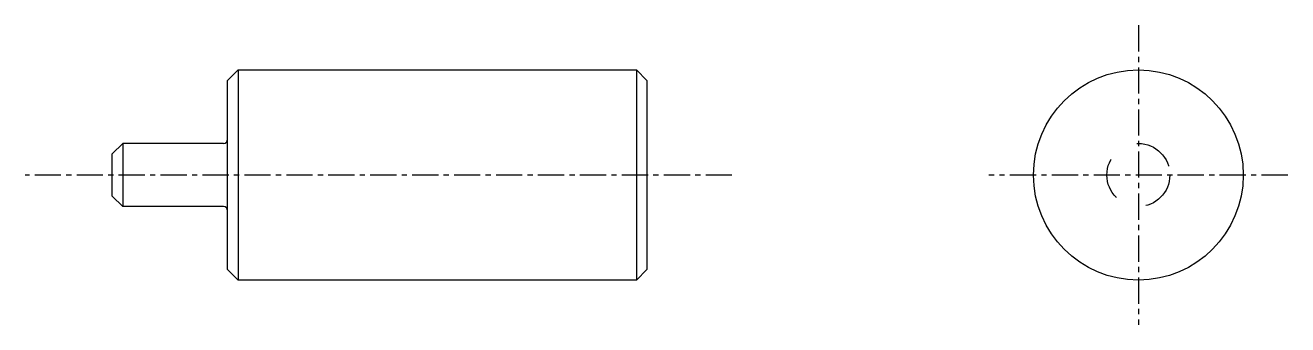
# Model space of a CAD drawing. Extents: x 48.5 to 109.5, y 71.3 to 140.8.
# Drawn here: x 49.3 to 109.5, y 126.6 to 140.8 of the extents above; entities outside this region: 2.
import ezdxf

# ---------------------------------------------------------------- set-up
doc = ezdxf.new("R2010")
doc.units = 0
doc.linetypes.add('CENTER', pattern=[2, 1.25, -0.25, 0.25, -0.25])
doc.linetypes.add('DASHED', pattern=[3.5, 2, -1.5])
doc.layers.get('0').update_dxf_attribs({"linetype": 'CONTINUOUS'})
doc.layers.add('CENTER', color=1, linetype='CENTER')

msp = doc.modelspace()

# ---------------------------------------------------------------- linework, layer by layer
for p, q in [((58.935, 138.223), (59.435, 138.723)), ((59.435, 138.723), (78.435, 138.723)), ((59.435, 138.723), (59.435, 128.723)), ((78.435, 138.723), (78.435, 128.723)), ((78.435, 138.723), (78.935, 138.223)), ((58.935, 129.223), (58.935, 138.223)), ((78.935, 138.223), (78.935, 129.223)), ((59.435, 136.223), (59.435, 136.223)), ((53.435, 134.723), (53.935, 135.223)), ((53.435, 132.723), (53.435, 134.723)), ((59.435, 133.723), (59.435, 133.723)), ((53.435, 132.723), (53.935, 132.223)), ((59.435, 128.723), (58.935, 129.223)), ((78.935, 129.223), (78.435, 128.723)), ((78.435, 128.723), (59.435, 128.723)), ((102.369, 127.349), (102.369, 127.349))]:
    msp.add_line(p, q)
at = {"color": 7}
msp.add_line((53.935, 135.223), (53.935, 132.223), dxfattribs=at)
at = {"color": 7, "linetype": 'CONTINUOUS'}
for p, q in [((58.735, 135.223), (53.935, 135.223)), ((58.735, 132.223), (53.935, 132.223))]:
    msp.add_line(p, q, dxfattribs=at)
msp.add_circle((102.369, 133.723), 5)
at = {"color": 3, "linetype": 'DASHED'}
msp.add_circle((102.369, 133.723), 1.5, dxfattribs=at)
for centre, start, end in [((58.735, 135.423), 270, 0), ((58.735, 132.023), 0, 90)]:
    msp.add_arc(centre, 0.2, start, end)
at = {"layer": 'CENTER', "color": 1, "linetype": 'CENTER'}
for p, q in [((102.369, 140.847), (102.369, 126.599)), ((82.988, 133.723), (49.286, 133.723)), ((109.493, 133.723), (95.244, 133.723))]:
    msp.add_line(p, q, dxfattribs=at)

# ---------------------------------------------------------------- texts
for s, p in [('SFRP10-20-F5.5-P3', (48.283, 86.346)), ('SFRP10', (48.283, 71.346))]:
    msp.add_text(s, height=4).set_placement(p)

doc.saveas('drawing.dxf')
